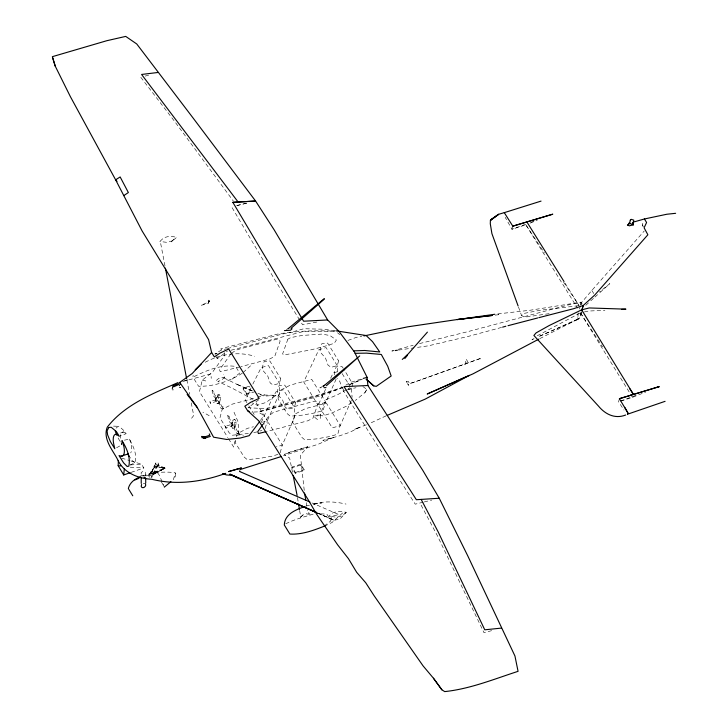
<?xml version="1.0" encoding="UTF-8"?>
<svg xmlns="http://www.w3.org/2000/svg" width="728" height="728" viewBox="0 0 728 728"><rect width="100%" height="100%" fill="white"/><g stroke="black" fill="none" stroke-linecap="round" stroke-linejoin="round"><path stroke-width="0.55" stroke-dasharray="3.64 2.73" d="M320.402 414.869L320.247 418.518L317.326 419.455L313.659 416.425L320.038 414.287L320.402 414.869L314.014 416.998M578.123 312.894L577.841 319.465L538.092 336.909M151.242 477.795L154.3 472.845L152.352 471.353L151.206 471.553L148.894 475.803L149.013 476.631L150.66 477.768M153.108 473.473L156.729 467.431L155.965 466.184L154.682 466.157L151.424 472.163L153.217 474.237L165.183 468.195L157.13 466.648L165.11 468.086L157.303 471.962M172.081 389.48L172.955 390.117L173.309 389.544M465.092 364.828L466.084 359.004L467.485 361.27L465.565 364.664M152.798 473.555L153.098 472.599L157.739 470.816L153.544 472.527M242.315 373.218C229.593 381.199 213.65 386.714 198.562 386.231L192.956 377.168L193.148 375.329M152.097 477.149L151.051 475.448L149.622 475.193L148.894 475.803M231.131 425.707L232.669 420.111L234.889 419.474L236.5 422.085L235.017 427.837L232.742 428.319L231.131 425.707L233.36 425.079L235.017 427.837M219.729 401.901L220.83 397.233L219.146 394.512L216.917 395.14L215.388 400.746L217.071 403.467L219.41 403.094L219.729 401.901L221.913 406.879L223.223 406.888L223.915 408.408L221.321 408.672L219.374 405.796L218.6 397.861L216.917 395.14L216.298 397.488L215.088 396.733M224.288 352.616L224.806 355.137L212.54 372.144L202.266 380.071L199.454 391.664L227.8 437.537M235.244 440.777L233.706 447.101L228.392 438.493M235.39 440.467L234.944 442.16L244.126 457.011L247.229 459.623L259.041 458.504L271.999 456.183L277.923 454.409M130.021 465.074L134.807 462.753C137.519 454.591 133.206 446.291 129.557 439.157L121.986 440.631M153.726 473.619L153.472 474.119M219.41 403.094L216.607 398.562L219.146 394.512M233.36 425.079L232.214 423.305L232.541 422.113L234.889 419.474M255.209 391.591L246.464 394.403L243.097 388.961L243.325 388.133L249.158 386.259M234.698 426.763L234.352 428.046L235.108 430.466L236.9 433.506L239.567 433.351L238.921 431.649L237.51 431.622L235.335 426.644L234.698 426.763L234.279 422.713L232.669 420.111M246.464 394.403L246.683 393.575L243.325 388.133M236.436 436.636L237.219 433.761L247.374 428.364L253.508 426.745M265.21 428.474L267.294 420.839L254.645 400.364M280.198 452.725L282.291 445.09L268.486 422.759L260.66 424.852M291.855 467.858L292.083 467.03L300.828 464.227L304.186 469.669L303.958 470.488L295.213 473.3L291.855 467.858L300.6 465.056L300.828 464.227M295.213 473.3L295.441 472.472L292.083 467.03M512.803 226.153L511.948 229.274L525.862 224.806L544.426 253.007M580.434 304.441L581.062 302.147L529.684 310.31L495.886 314.114M581.281 312.43L579.825 317.763L577.841 319.465L577.723 314.369M619.419 398.689L618.563 401.811L623.987 410.055M581.508 311.63L579.825 317.763L577.841 319.465M216.607 398.562L215.943 398.771L215.388 400.746L217.617 400.109M351.942 386.923L352.798 384.084L343.844 369.214M579.415 309.036L580.434 305.842M580.771 304.777L581.454 302.648L591.837 290.436L644.262 230.967M643.188 226.608L642.278 224.852L643.707 220.939M208.217 303.276L209.063 301.083M261.225 422.504L272.627 397.615L276.076 391.819L283.365 389.744L294.43 407.662L294.221 417.954L282.227 445.254L276.376 446.746M154.018 466.366L154.463 467.858L156.356 468.368L158.795 464.61L158.349 463.126L156.456 462.617L154.018 466.366L155.883 462.844M154.682 466.157L151.679 471.808L153.553 472.408L153.481 473.437M157.084 467.758L156.647 466.266L154.309 465.947L155.719 463.226L156.165 464.71L159.814 465.875L157.193 465.056L156.875 466.757L165.11 468.086M537.291 335.754L580.407 312.822L581.672 309.837M351.324 400.345L340.149 425.771L332.223 427.818L318.209 405.141L325.735 388.907M336.136 379.124L325.716 402.42L317.654 404.504L303.713 381.945L318.837 349.749L326.062 347.565L337.128 365.474L337.801 374.174M252.825 384.129L261.152 367.667L268.377 365.492L279.443 383.401L279.306 393.803L267.231 420.993L262.362 422.24M330.621 378.26L333.197 372.982L339.394 371.116M251.014 387.933L245.427 400.318L248.348 405.041M151.206 471.553L149.195 475.384L151.042 471.926L151.488 473.418L153.39 473.928L154.118 473.318M151.424 472.163C154.245 468.186 152.698 465.793 156.475 467.785L156.729 467.431M362.853 386.523L366.912 389.444L364.883 392.656L355.264 400.482M364.81 392.711L366.912 389.444M210.356 403.321L209.992 401.683L210.356 403.321L216.98 401.201L217.181 400.464L216.616 399.554L209.992 401.683M225.261 426.399L225.625 428.037L232.514 425.825L232.714 425.088L232.159 424.187L225.261 426.399L225.625 428.037M232.159 424.187L232.514 425.825M158.795 464.61L157.357 465.228M230.803 353.963L219.565 369.888L220.256 371.762L239.821 366.93M262.735 424.588L268.987 415.743L273.719 412.13L314.296 401.201L317.854 401.911L318.273 403.03L312.931 418.154L307.853 420.784L267.131 431.395M260.397 420.493L262.981 416.916L262.462 414.405L260.205 413.368L258.713 411.748L319.701 395.14L339.375 388.889L344.872 385.704M216.38 380.444L218.609 378.478L222.459 377.24L224.069 377.987L224.834 376.922L223.414 374.611M191.573 418.272L193.712 415.524L190.918 401.01M317.135 512.84L330.649 518.837L333.051 515.906L338.893 514.605L311.984 502.921M292.501 472.326L289.653 458.058L284.166 454.381L291.054 451.679L307.88 446.774L300.355 455.091L304.404 491.891M173.837 239.257L171.353 241.887L176.768 237.246L169.751 236.145L163.836 237.719L159.832 241.496L161.288 242.788M224.834 376.922L221.649 380.18L217.809 381.417L231.595 387.887L252.953 399.29M302.948 514.96L299.554 518.127L302.948 514.96L306.797 513.731L308.408 514.469L307.626 510.173M330.74 517.007L328.965 515.979L333.187 512.548L339.439 511.265L346.255 512.303L340.094 518.918L334.234 520.32L330.649 518.837M116.07 428.191L118.1 426.308L119.601 426.745L123.987 430.658L126.162 433.67L120.293 435.936M585.794 305.314L589.935 301.574M590.763 300.828L594.084 297.834M594.913 297.088L599.053 293.348M599.881 292.601L609.827 283.629L599.535 291.901M243.125 372.481L251.296 365.137M342.642 512.958L332.023 522.504L325.179 525.816M346.255 512.303L342.178 515.961L336.054 517.199L328.965 515.979M549.112 313.677L524.524 317.199L521.557 315.515L524.033 313.404L539.848 310.319L579.079 305.642L581.963 304.486M285.713 523.814C294.831 519.173 305.241 516.58 315.106 513.613M232.023 379.161L239.694 373.1L235.563 366.411C220.529 364.182 206.042 370.725 192.956 377.168M324.087 526.098L330.976 520.811L329.156 517.617L326.836 514.123L316.17 513.659M231.595 353.362L235.544 350.35L240.449 348.776L276.121 339.421L279.679 340.122L280.098 341.25L274.747 356.365L269.679 359.004L240.904 366.666M216.016 357.666L217.681 358.431L227.445 351.069M258.804 399.718L248.148 407.744L265.984 408.654L321.712 394.039L342.56 387.314M257.894 393.211L262.08 394.986L276.076 395.304L265.993 402.457L257.148 405.241L252.361 402.921M351.761 402.748L346.501 406.151L331.986 412.976L322.841 415.916L320.365 415.024L325.407 399.927L337.819 394.585L347.138 389.298M217.108 353.508L214.951 354.008L221.385 349.995L226.499 348.812M216.616 399.554L216.98 401.201M345.791 385.167L350.368 382.519L362.226 378.706M348.066 388.77L349.931 387.715M116.571 447.766L121.876 444.781L121.03 441.769A11.43 4.596 72.2 0 1 123.696 432.004L126.162 433.67M286.386 329.52L289.289 327.919M215.943 398.771L212.885 395.158L212.094 390.69L212.685 390.363L213.65 391.264L214.205 394.412L216.935 397.37L216.298 397.488M232.214 423.305L230.294 422.941L228.519 419.81L227.791 415.451L228.383 415.124L229.302 416.207L229.811 419.155L231.277 421.53L232.541 422.113L231.877 422.322M321.785 386.814L319.82 387.842L322.914 387.715M539.757 338.656L578.642 318.764L538.192 336.818M350.204 384.393L362.207 379.397M153.608 472.645L165.065 467.877L157.457 465.21M205.214 362.244C220.347 354.117 238.001 351.233 254.691 356.256M534.052 338.675L531.977 339.594L534.015 338.702M343.197 387.46L319.228 396.232L267.849 409.737L258.795 411.839L250.887 412.166M386.131 415.852L369.233 423.651M162.208 469.05L164.938 467.922L162.963 467.631M348.703 384.821L362.007 379.415M620.702 401.119L632.477 397.342L645.772 392.019M530.002 223.178L537.255 220.311M366.384 424.779L354.5 429.347L360.114 427.081L350.022 432.168L338.93 436.036L322.877 440.376L333.824 437.319L318.746 444.025L283.447 455.755M620.638 401.037L637.255 394.831M525.561 224.242L511.948 229.274L505.214 217.317M530.794 222.313L533.933 221.148M347.929 340.44L356.238 337.382L361.752 336.354M142.67 476.067C153.08 472.126 164.337 471.444 175.33 472.654M479.752 358.722L412.084 382.946L407.735 383.838L408.663 385.339L406.224 381.39L408.171 381.226L409.454 383.319L412.931 382.61L480.416 358.449L480.68 360.224M131.122 472.372L143.835 467.94L141.523 464.2L131.058 460.988M257.43 397.261L264.646 394.813M307.88 446.774L284.166 454.381M213.65 391.264L212.094 390.69M243.097 388.961L249.904 386.777M120.575 433.005L123.696 432.004M246.683 393.575L252.516 391.7M229.302 416.207L228.638 416.425L227.791 415.451M238.921 431.649L238.256 431.859L238.902 433.57M295.441 472.472L304.186 469.669M182.692 381.518L210.965 373.901L211.238 378.387M259.969 431.04L261.944 430.448M227.4 348.557L275.457 335.89C294.785 330.166 314.642 330.558 334.534 331.085M218.6 397.861L220.83 397.233M217.071 403.467L219.292 402.83M234.279 422.713L236.5 422.085M232.742 428.319L234.971 427.682M348.303 389.671L351.378 388.816M145.172 76.094L150.623 74.575M184.366 380.826L189.589 379.388M305.988 506.087L310.337 504.914M214.951 354.008L217.008 353.453M394.003 350.459L391.873 351.033L394.085 350.714M398.262 349.313L413.158 345.29M419.537 343.571L466.839 331.904L571.025 304.24L581.454 302.648M501.565 327.418L469.433 336.099L428.373 345.818L415.106 347.711M253.499 398.507L232.387 404.104L222.158 409.391L219.956 417.908L229.138 432.76L232.168 435.253L248.366 433.469M231.14 350.214L303.021 331.613L334.425 331.331M491.664 630.657L483.984 632.659L437.246 535.462L419.965 502.993M236.518 435.499L238.984 434.88L243.498 435.235M172.754 240.75L166.512 242.297L159.832 241.496M423.177 502.202L415.251 504.158L370.361 434.416L343.043 390.208L346.282 389.589M424.251 501.938L431.75 500.09M236.646 205.633L248.221 202.812M237.055 205.505L247.948 202.866M313.577 504.122C324.188 500.828 335.344 501.619 346.037 504.076M632.477 397.342L580.407 312.822L583.401 312.166M584.393 311.948L588.379 311.074L604.941 310.237M316.762 322.058L302.62 324.797L300.245 320.957M347.365 389.389L356.01 387.751M253.772 432.505L257.011 431.931M313.522 504.267L321.885 502.857L313.267 504.158M398.507 350.086L413.995 347.875M223.223 406.888L222.486 406.988L223.25 408.617M143.27 483.319L144.981 483.492M276.076 395.304L263.936 396.15L257.849 393.493M130.403 464.928L141.523 464.2M145.227 475.812L149.395 475.657L157.749 472.982L159.359 475.339L164.355 487.087M113.477 426.117L118.1 426.308M130.212 467.194L143.835 467.94M334.825 330.639L323.205 329.22L303.894 328.728L292.246 331.977L278.36 333.906L220.875 348.748L221.385 349.995M202.266 380.071L207.589 381.417M144.226 476.021C143.407 475.812 140.167 474.538 140.65 476.003M121.649 458.103L130.012 460.669M252.671 391L235.963 383.92L252.771 391.273M318.728 513.504L334.234 520.32L317.69 513.003M209.182 415.706L202.903 412.166M224.069 377.987L237.556 384.63M343.752 389.425L342.278 388.324L339.758 381.426L337.055 378.333M134.807 462.753L132.259 460.615L129.912 457.257M337.537 332.76L339.721 334.653M140.813 77.305L175.503 122.586L233.333 201.046M343.27 368.277L341.869 366.402L336.172 366.885L334.325 372.754L334.361 375.248M161.37 481.909L163.709 485.767M563.609 282.146L579.079 305.642L564.637 282.482M580.407 312.822L602.566 346.892M525.862 224.806L577.504 308.126M642.278 224.852L643.188 226.326M591.837 290.436L594.712 295.086M581.062 302.147L582.118 303.849M406.224 381.39L407.152 382.892M342.169 373.628L350.323 386.832M299.654 319.992L275.302 280.589L231.604 206.834M300.6 465.056L303.958 470.488M248.931 405.987L254.181 414.487M216.589 356.656L217.681 358.431M308.599 512.457L310.019 514.769M118.127 437.965L121.876 444.781M234.025 412.212L238.001 421.685L238.984 434.88M518.482 307.007L521.557 315.515M129.557 439.157L131.149 444.062A11.43 4.596 72.2 0 1 130.685 452.934M160.697 243.552L164.983 265.884M186.85 379.789L189.635 394.303M306.27 502.666L306.852 505.887M297.47 497.543L298.189 501.847M299.636 510.474L300.719 516.935M351.488 388.716L352.097 397.306M145.636 475.894L145.3 472.254L143.17 471.253L141.187 472.554L141.159 476.258M175.748 473.773L175.202 476.631L173.419 479.634L175.202 473.109L175.748 473.773M287.86 339.166L282.61 353.917L283.902 355.018L311.611 349.695L324.306 346.41L334.27 343.288L336.372 340.012L329.984 335.526L321.876 334.088L302.047 335.471L290.709 337.583L287.86 339.166M278.424 397.024L278.06 398.835L287.232 413.686L290.263 416.179L302.147 415.169L315.106 412.858L323.141 410.446L325.525 401.719L311.73 379.388L290.481 385.03L280.262 390.317L278.424 397.024M293.138 420.829L292.692 422.522L301.874 437.373L304.968 439.985L316.789 438.866L329.748 436.545L337.783 434.143L340.167 425.416L326.371 403.084L305.123 408.726L294.967 414.123L293.138 420.829M280.762 378.651L279.352 383.374L273.2 385.103L270.224 382.983L267.722 375.985L262.326 369.815L262.298 367.322L264.146 361.452L269.833 360.97L280.762 378.651M295.686 402.793L294.267 407.525L288.115 409.245L285.139 407.125L282.646 400.136L277.25 393.957L277.213 391.473L279.061 385.594L284.757 385.112L295.686 402.793M338.629 360.888L337.21 365.62L331.058 367.34L328.019 365.11L325.516 358.112L320.12 351.933L320.083 349.449L321.931 343.58L327.627 343.088L338.629 360.888M209.264 300.882L207.99 303.685L200.846 305.351L207.453 302.539L208.636 300.136C210.701 300.773 206.543 305.733 209.264 300.882M180.699 387.496L179.461 387.169L180.699 387.496M157.421 471.89L153.053 474.101L165.183 468.195L157.421 471.89M150.068 473.955L148.676 474.228L156.365 472.872L150.068 473.955M498.862 314.687L495.495 315.088L498.862 314.687"/><path stroke-width="1.09" d="M141.25 483.428L141.177 477.231M145.682 478.815L145.727 483.074M633.187 222.249L633.16 224.852L633.187 222.249L633.16 224.852L629.265 225.844L627.927 225.107L629.574 222.313M130.066 472.736L123.714 474.956L118.173 465.729L118.382 460.36M123.714 474.956L124.324 468.905M172.318 388.543L173.046 385.713L178.26 383.865M323.587 386.077L359.732 355.937L326.444 385.722M582.163 309.227L583.164 305.551L594.712 295.086L647.875 234.771L644.098 227.8L646.601 222.495L644.426 218.973L634.297 221.831M627.536 414.077L627.864 412.885L619.419 398.689L659.058 386.686L657.02 387.505M581.79 310.601L583.201 305.487L573.755 308.663L538.829 317.672M141.642 484.429L141.196 486.304L141.96 487.551C143.989 488.315 146.556 485.986 145.491 483.929M239.767 470.825L239.539 471.453L309.91 502.02M128.328 488.488C129.839 482.509 134.971 478.66 140.595 476.822M291 328.355L324.251 299.172M262.116 425.48L257.739 431.668L258.431 433.542L266.039 431.668M259.76 421.394L249.149 435.681L240.158 438.065L226.717 439.466L213.568 437.191L197.388 407.689L179.734 382.437L192.256 373.482L211.621 352.479L208.581 339.594L142.097 230.94L115.625 179.825L70.379 96.642L55.255 66.193L52.361 56.666L106.807 40.713L125.717 36.4L136.755 43.98L193.266 118.254L255.583 201.019L274.083 229.711L327.636 319.956L338.911 331.286L354.409 351.915L367.121 377.332L367.895 385.503L422.795 470.37L439.248 498.243L467.731 555.801L514.951 656.019L518.063 671.334C493.984 679.124 470.024 688.97 444.708 691.6L441.878 689.798L433.451 678.223L423.095 665.911L374.137 595.777L365.72 582.746L356.702 572.345L348.457 558.676L337.637 544.835L316.644 514.241L308.181 499.717L258.804 420.875L247.556 410.628M404.85 358.504L407.161 355.683M195.231 369.733L201.265 364.027M405.114 357.403L427.409 332.132M292.101 328.756L290.554 330.23L284.448 330.594M402.275 359.432L407.261 354.9M324.288 298.571L288.142 328.719M164.355 487.087L170.944 481.663M627.427 225.179L629.702 223.478M123.778 195.605L128.365 192.547L120.156 176.94L115.625 179.825L117.008 181.39M322.768 386.304L324.734 385.276M538.756 339.166L472.973 373.864L427.2 394.012L469.323 375.375L425.188 399.126L387.159 415.406M173.701 386.786L177.887 384.948M621.503 309.391L625.925 309.163L589.234 307.953L581.672 309.837L549.24 325.507L536.081 332.896L533.888 335.462L598.525 406.142C605.396 414.441 615.142 419.201 625.716 414.996M325.179 525.816C314.005 530.257 302.129 534.789 289.899 534.052L284.302 524.988C284.721 513.841 296.205 509.655 305.077 506.451M178.087 382.555C152.662 393.675 124.734 404.586 107.28 427.163C102.739 438.365 111.93 449.203 117.099 458.549C122.968 472.618 137.592 478.496 151.888 479.288C176.604 485.43 202.138 481.9 225.753 473.337M134.898 479.961L138.975 478.323M656.984 387.46L659.058 386.686L634.416 394.148M281.336 456.511L239.949 469.615M665.092 401.328L627.609 414.186L627.936 412.994L624.742 407.298M518.099 305.942L491.91 233.606L490.29 223.805L490.399 220.375L498.644 214.287L504.286 212.649L512.803 226.153L552.78 214.178L527.927 221.621M121.194 456.165A11.43 4.596 72.2 0 0 123.86 446.401L121.986 440.631C126.699 448.102 130.694 457.184 128.847 466.175L127.145 466.466L123.587 462.835L119.01 455.564L121.194 456.165L128.474 453.826M210.337 436.418L205.351 438.001L201.756 437.637M504.286 212.649L541.05 201.101M619.419 398.689L632.277 394.794M512.803 226.153L525.771 222.268M363.208 378.433L367.121 377.332M502.629 327.127L505.842 326.262M508.044 325.689L537.728 317.954M363.954 335.936L407.78 326.817L458.895 319.283L492.201 315.452M644.426 218.973L666.857 214.241L675.639 213.313M494.785 314.269L457.293 319.601L492.128 315.488M395.195 350.559L397.406 350.241M158.258 72.445L141.587 74.456L238.147 202.047L255.583 201.019L232.842 202.329L303.603 321.212L327.636 319.956M501.537 628.091L484.766 629.811L438.283 532.113L421.166 499.417M353.608 350.869L364.737 350.486L379.761 351.97L372.527 341.65L366.157 335.526L335.845 330.803M439.248 498.243L416.361 499.726L344.016 386.623L367.895 385.503M232.842 202.329L238.147 202.047M355.109 353.326L366.402 353.126L381.308 354.463L387.724 366.248L391.173 375.994L376.294 386.35L373.801 385.913L366.257 379.233L373.801 385.913M323.942 387.669L325.998 387.587M118.173 465.729L120.684 465.92M203.085 436.591L204.923 436.9L201.738 436.445L204.841 436.909L209.846 435.235L209.264 433.961M145.382 477.577L143.989 477.24M222.477 473.619L226.499 474.929L231.913 475.348L316.662 512.594L229.83 474.11L316.098 512.385M249.258 411.457L247.629 410.747L244.826 406.215L250.596 402.347L259.186 398.334L228.71 349.021L220.12 353.034L214.351 356.902L211.621 352.479M433.451 678.223L441.878 689.798M187.142 394.458L197.388 407.689M127.573 453.899L129.329 456.42M178.524 384.029L179.561 385.622M629.638 388.543L633.333 394.221L581.672 309.837M526.717 221.685L564.027 281.518M128.71 489.198L132.769 495.777M115.27 431.131L116.698 435.044M52.689 57.931L55.255 66.193M179.734 382.437L180.362 384.475M293.166 475.621L297.106 495.386M165.411 268.122L186.632 378.669M304.522 493.002L305.887 500.518M298.553 504.004L299.454 509.391M630.284 220.156L629.711 223.441L632.35 224.361L633.26 223.523L633.76 220.129L631.203 219.328L630.284 220.156M108.8 427.509L107.062 430.912L107.598 434.844L110.392 441.614L114.806 448.757L113.741 444.107A11.43 4.596 72.2 0 1 116.407 434.343L119.319 436.309L116.38 431.558L111.193 427.263L108.8 427.509M492.183 218.709L490.399 220.375L498.644 214.287L492.183 218.709M236.473 469.314L228.519 471.598L241.469 467.958L236.473 469.314M205.351 438.001L203.239 437.756L205.351 438.001"/></g></svg>
